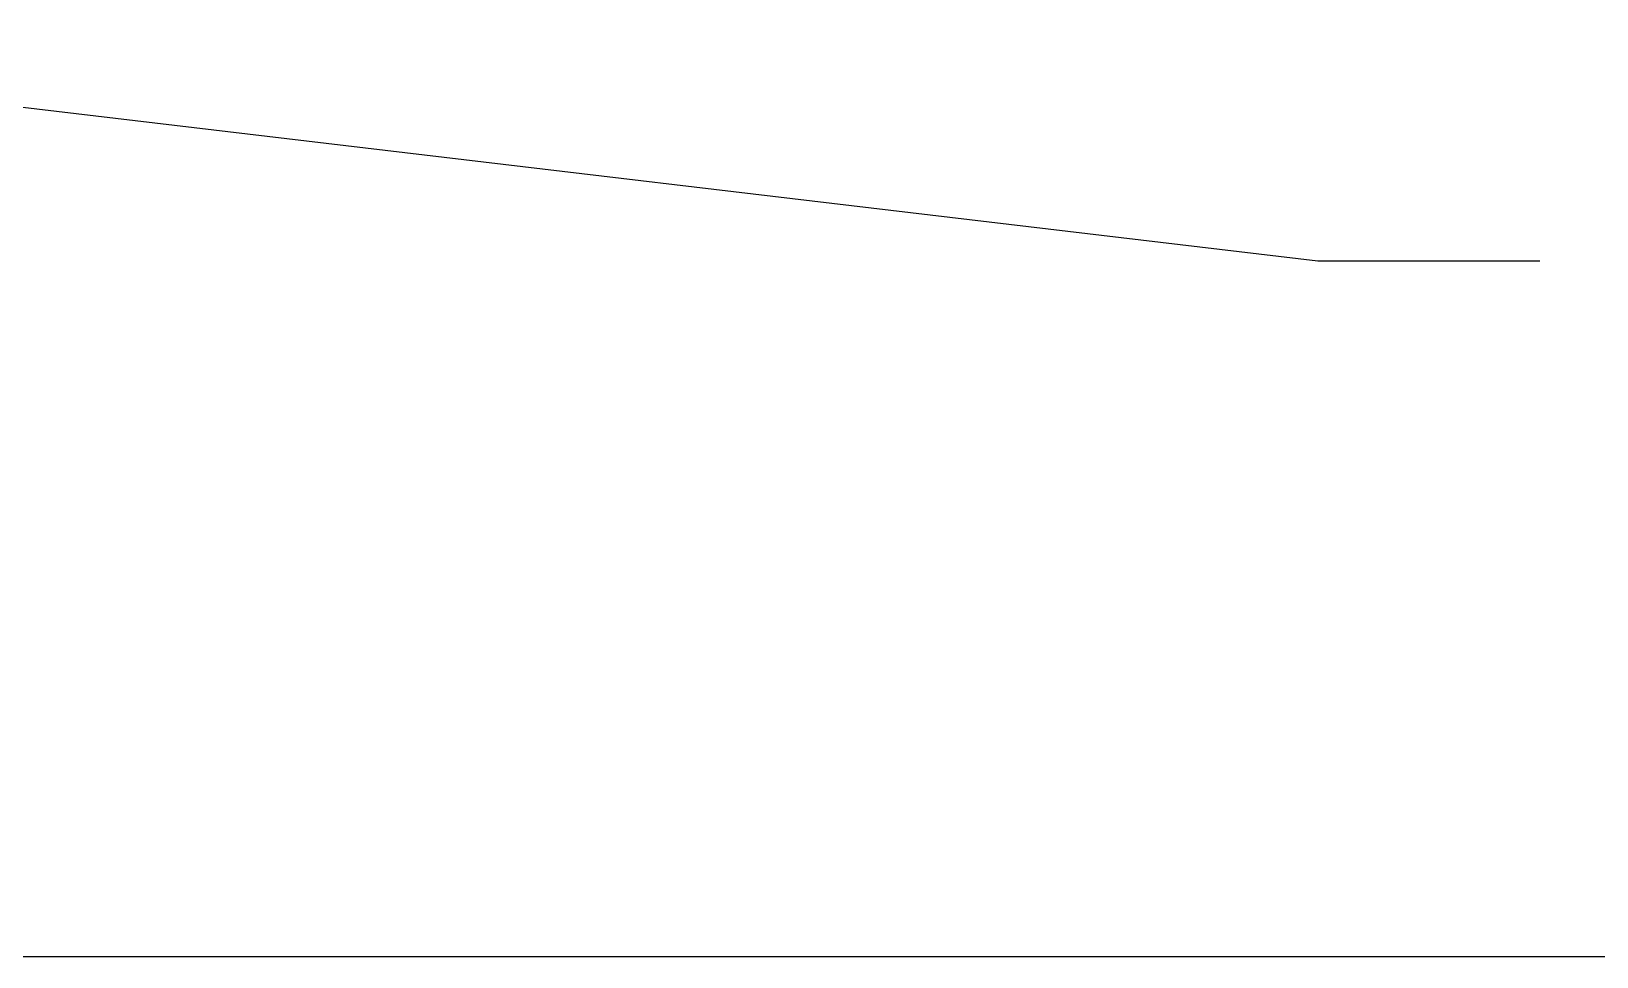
# Model space of a CAD drawing. Extents: x -133.4 to -82.4, y 313.3 to 379.3.
# Drawn here: x -108.7 to -101.18, y 349.1 to 353.55 of the extents above; entities that cross this region are included whole.
import ezdxf

# ---------------------------------------------------------------- set-up
doc = ezdxf.new("R2010")
doc.units = 0
doc.header["$LTSCALE"] = 1.5
doc.header["$MEASUREMENT"] = 0
doc.linetypes.add('DASHED', pattern=[0.75, 0.5, -0.25])
doc.layers.add('8x11 layout', color=7, linetype='CONTINUOUS')
doc.layers.add('TEXT', color=7, linetype='CONTINUOUS')
doc.layers.add('EXTERIOR INSULATION', color=7, linetype='CONTINUOUS', true_color=0xcdd69f)
doc.layers.add('Tyvek CommercialWrap', color=7, linetype='DASHED', true_color=0x00538e)
doc.styles.add('DETAILS', font='sanss___.ttf', dxfattribs={"height": 1})
doc.dimstyles.new('TYVEKDETAILS', dxfattribs={"dimscale": 6, "dimtxt": 1.5, "dimasz": 0.1, "dimexe": 0.75, "dimexo": 0.75, "dimgap": 0.75, "dimtad": 0, "dimtih": 1, "dimtoh": 1, "dimdec": 4, "dimzin": 0, "dimdsep": 46, "dimlunit": 4, "dimtxsty": 'DETAILS', "dimcen": 0.0625, "dimadec": 0, "dimazin": 0, "dimtfac": 1, "dimtdec": 4, "dimtofl": 0, "dimtmove": 0, "dimatfit": 3, "dimfxl": 1, "dimfrac": 2, "dimtolj": 1, "dimtzin": 0, "dimarcsym": 0})

msp = doc.modelspace()

# ---------------------------------------------------------------- hatches: boundary and pattern name
at = {"layer": 'EXTERIOR INSULATION', "linetype": 'Continuous'}
h = msp.add_hatch(dxfattribs=at)
h.set_pattern_fill('ANSI33', color=250, scale=3, angle=105, style=0)
h.set_pattern_definition([(150, (-972.56595, -525.1429), (-0.375, -0.64951905), []), (150, (-972.7032, -524.6306), (-0.375, -0.64951905), [0.375, -0.1875])])
h.paths.add_polyline_path([(-106.4678, 372.8241), (-106.0163, 373.0848), (-106.8365, 373.5583), (-107.288, 373.2977, 0.000666), (-113.649, 369.6251, 0.196717), (-115.6993, 365.0863, -0.211527), (-119.0141, 360.1798), (-119.0582, 360.1546), (-118.238, 359.681), (-118.1939, 359.7062, 0.211527), (-114.8791, 364.6127, -0.196717), (-112.8288, 369.1516, -0.000666)])
h.paths.add_polyline_path([(-118.238, 359.681), (-119.0582, 360.1546), (-119.0582, 350.7425), (-118.238, 350.2689)])
h = msp.add_hatch(dxfattribs=at)
h.set_pattern_fill('ANSI33', color=250, scale=1.5, angle=345, style=0)
h.set_pattern_definition([(30, (-972.56595, -525.1429), (-0.1875, 0.32475953), []), (30, (-972.30982, -525.2115), (-0.1875, 0.32475953), [0.1875, -0.09375])])
h.paths.add_polyline_path([(-114.8791, 364.6127, -0.196717), (-112.8288, 369.1516, -0.000666), (-106.4678, 372.8241), (-106.0163, 373.0848), (-106.0163, 357.3251), (-118.238, 350.2689), (-118.238, 359.681), (-118.1939, 359.7062, 0.211527)])
at = {"layer": 'Tyvek CommercialWrap', "linetype": 'Continuous', "true_color": 0x00538e}
h = msp.add_hatch(dxfattribs=at)
h.set_pattern_fill('ANSI31', color=154, scale=30, angle=165, style=0)
h.set_pattern_definition([(210, (-972.566, -525.143), (1.875, -3.247595), [])])
h.paths.add_polyline_path([(-106.0163, 371.9301, 0.00065), (-112.2221, 368.3473, 0.194543), (-113.8817, 364.5113, -0.214565), (-117.6804, 358.8479), (-118.238, 358.5288), (-118.238, 350.2689), (-106.0163, 357.3251)])
h = msp.add_hatch(dxfattribs=at)
h.set_pattern_fill('ANSI31', color=154, scale=30, angle=225, style=0)
h.set_pattern_definition([(270, (-972.566, -525.143), (3.75, -9e-16), [])])
h.paths.add_polyline_path([(-106.0163, 371.9301, 0.00065), (-112.2221, 368.3473, 0.194543), (-113.8817, 364.5113, -0.214565), (-117.6804, 358.8479), (-118.238, 358.5288), (-118.238, 350.2689), (-106.0163, 357.3251)])

# ---------------------------------------------------------------- linework, layer by layer
at = {"layer": '8x11 layout', "color": 7}
msp.add_line((-83.9023, 349.1041), (-131.9023, 349.1041), dxfattribs=at)

# ---------------------------------------------------------------- leaders
at = {"layer": 'TEXT'}
msp.add_leader([(-117.1835, 354.1877), (-102.5171, 352.4487), (-101.4504, 352.4487)], dimstyle='TYVEKDETAILS', override={"dimfxl": 3}, dxfattribs=at)

doc.saveas('drawing.dxf')
